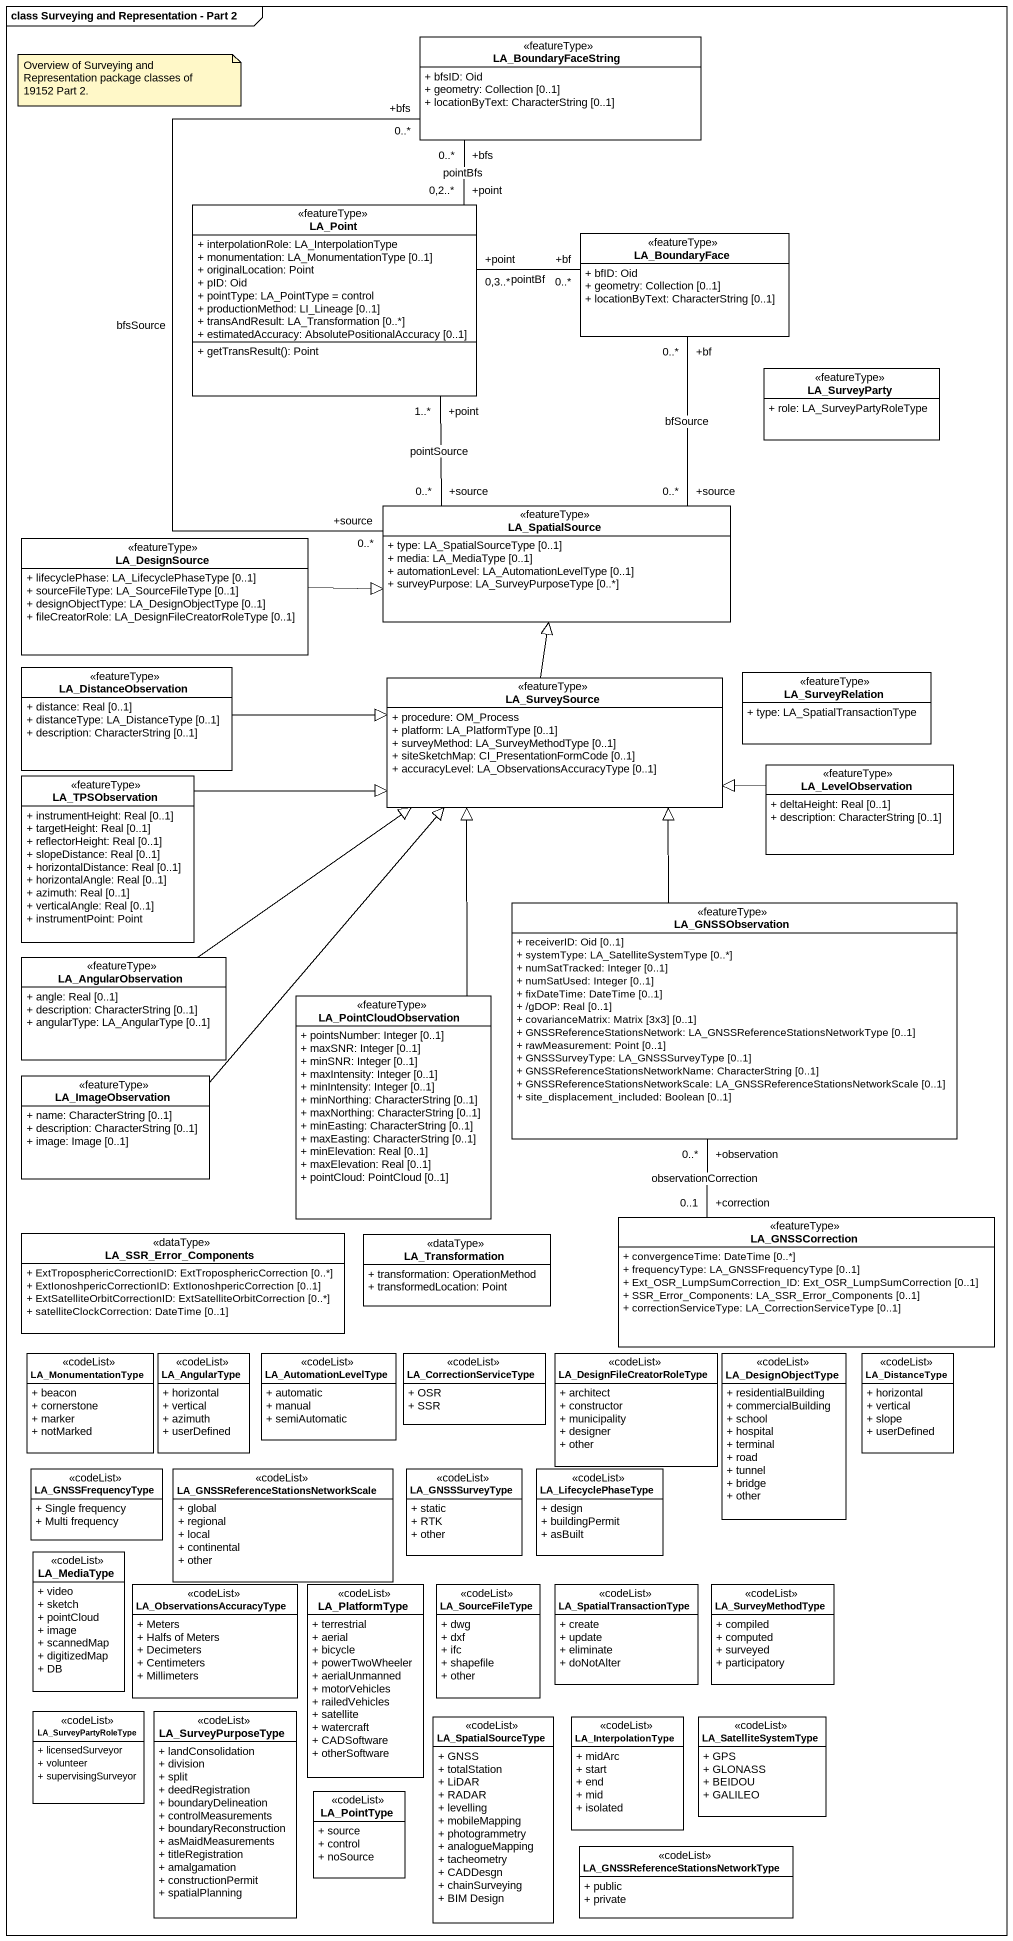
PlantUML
@startuml
mainframe class Surveying and Representation - Part 2
hide circle
hide empty members
skinparam classAttributeIconSize 0
class LA_BoundaryFaceString <<featureType>> #FFFFFF {
  + bfsID: Oid
  + geometry: Collection [0..1]
  + locationByText: CharacterString [0..1]
}
class LA_Point <<featureType>> #FFFFFF {
  + interpolationRole: LA_InterpolationType
  + monumentation: LA_MonumentationType [0..1]
  + originalLocation: Point
  + pID: Oid
  + pointType: LA_PointType = control
  + productionMethod: LI_Lineage [0..1]
  + transAndResult: LA_Transformation [0..*]
  + estimatedAccuracy: AbsolutePositionalAccuracy [0..1]
  + getTransResult(): Point
}
class LA_BoundaryFace <<featureType>> #FFFFFF {
  + bfID: Oid
  + geometry: Collection [0..1]
  + locationByText: CharacterString [0..1]
}
class LA_SurveyParty <<featureType>> #FFFFFF {
  + role: LA_SurveyPartyRoleType
}
class LA_SpatialSource <<featureType>> #FFFFFF {
  + type: LA_SpatialSourceType [0..1]
  + media: LA_MediaType [0..1]
  + automationLevel: LA_AutomationLevelType [0..1]
  + surveyPurpose: LA_SurveyPurposeType [0..*]
}
class LA_DesignSource <<featureType>> #FFFFFF {
  + lifecyclePhase: LA_LifecyclePhaseType [0..1]
  + sourceFileType: LA_SourceFileType [0..1]
  + designObjectType: LA_DesignObjectType [0..1]
  + fileCreatorRole: LA_DesignFileCreatorRoleType [0..1]
}
class LA_DistanceObservation <<featureType>> #FFFFFF {
  + distance: Real [0..1]
  + distanceType: LA_DistanceType [0..1]
  + description: CharacterString [0..1]
}
class LA_SurveySource <<featureType>> #FFFFFF {
  + procedure: OM_Process
  + platform: LA_PlatformType [0..1]
  + surveyMethod: LA_SurveyMethodType [0..1]
  + siteSketchMap: CI_PresentationFormCode [0..1]
  + accuracyLevel: LA_ObservationsAccuracyType [0..1]
}
class LA_SurveyRelation <<featureType>> #FFFFFF {
  + type: LA_SpatialTransactionType
}
class LA_TPSObservation <<featureType>> #FFFFFF {
  + instrumentHeight: Real [0..1]
  + targetHeight: Real [0..1]
  + reflectorHeight: Real [0..1]
  + slopeDistance: Real [0..1]
  + horizontalDistance: Real [0..1]
  + horizontalAngle: Real [0..1]
  + azimuth: Real [0..1]
  + verticalAngle: Real [0..1]
  + instrumentPoint: Point
}
class LA_LevelObservation <<featureType>> #FFFFFF {
  + deltaHeight: Real [0..1]
  + description: CharacterString [0..1]
}
class LA_GNSSObservation <<featureType>> #FFFFFF {
  + receiverID: Oid [0..1]
  + systemType: LA_SatelliteSystemType [0..*]
  + numSatTracked: Integer [0..1]
  + numSatUsed: Integer [0..1]
  + fixDateTime: DateTime [0..1]
  + /gDOP: Real [0..1]
  + covarianceMatrix: Matrix [3x3] [0..1]
  + GNSSReferenceStationsNetwork: LA_GNSSReferenceStationsNetworkType [0..1]
  + rawMeasurement: Point [0..1]
  + GNSSSurveyType: LA_GNSSSurveyType [0..1]
  + GNSSReferenceStationsNetworkName: CharacterString [0..1]
  + GNSSReferenceStationsNetworkScale: LA_GNSSReferenceStationsNetworkScale [0..1]
  + site_displacement_included: Boolean [0..1]
}
class LA_AngularObservation <<featureType>> #FFFFFF {
  + angle: Real [0..1]
  + description: CharacterString [0..1]
  + angularType: LA_AngularType [0..1]
}
class LA_PointCloudObservation <<featureType>> #FFFFFF {
  + pointsNumber: Integer [0..1]
  + maxSNR: Integer [0..1]
  + minSNR: Integer [0..1]
  + maxIntensity: Integer [0..1]
  + minIntensity: Integer [0..1]
  + minNorthing: CharacterString [0..1]
  + maxNorthing: CharacterString [0..1]
  + minEasting: CharacterString [0..1]
  + maxEasting: CharacterString [0..1]
  + minElevation: Real [0..1]
  + maxElevation: Real [0..1]
  + pointCloud: PointCloud [0..1]
}
class LA_ImageObservation <<featureType>> #FFFFFF {
  + name: CharacterString [0..1]
  + description: CharacterString [0..1]
  + image: Image [0..1]
}
class LA_SSR_Error_Components <<dataType>> #FFFFFF {
  + ExtTroposphericCorrectionID: ExtTroposphericCorrection [0..*]
  + ExtIonoshpericCorrectionID: ExtIonoshpericCorrection [0..1]
  + ExtSatelliteOrbitCorrectionID: ExtSatelliteOrbitCorrection [0..*]
  + satelliteClockCorrection: DateTime [0..1]
}
class LA_Transformation <<dataType>> #FFFFFF {
  + transformation: OperationMethod
  + transformedLocation: Point
}
class LA_GNSSCorrection <<featureType>> #FFFFFF {
  + convergenceTime: DateTime [0..*]
  + frequencyType: LA_GNSSFrequencyType [0..1]
  + Ext_OSR_LumpSumCorrection_ID: Ext_OSR_LumpSumCorrection [0..1]
  + SSR_Error_Components: LA_SSR_Error_Components [0..1]
  + correctionServiceType: LA_CorrectionServiceType [0..1]
}
class LA_MonumentationType <<codeList>> #FFFFFF {
  + beacon
  + cornerstone
  + marker
  + notMarked
}
class LA_AngularType <<codeList>> #FFFFFF {
  + horizontal
  + vertical
  + azimuth
  + userDefined
}
class LA_AutomationLevelType <<codeList>> #FFFFFF {
  + automatic
  + manual
  + semiAutomatic
}
class LA_CorrectionServiceType <<codeList>> #FFFFFF {
  + OSR
  + SSR
}
class LA_DesignFileCreatorRoleType <<codeList>> #FFFFFF {
  + architect
  + constructor
  + municipality
  + designer
  + other
}
class LA_DesignObjectType <<codeList>> #FFFFFF {
  + residentialBuilding
  + commercialBuilding
  + school
  + hospital
  + terminal
  + road
  + tunnel
  + bridge
  + other
}
class LA_DistanceType <<codeList>> #FFFFFF {
  + horizontal
  + vertical
  + slope
  + userDefined
}
class LA_GNSSFrequencyType <<codeList>> #FFFFFF {
  + Single frequency
  + Multi frequency
}
class "LA_GNSSReferenceStationsNetworkScale" as LA_GNSSReferenceStationsNetw <<codeList>> #FFFFFF {
  + global
  + regional
  + local
  + continental
  + other
}
class LA_GNSSSurveyType <<codeList>> #FFFFFF {
  + static
  + RTK
  + other
}
class LA_LifecyclePhaseType <<codeList>> #FFFFFF {
  + design
  + buildingPermit
  + asBuilt
}
class LA_MediaType <<codeList>> #FFFFFF {
  + video
  + sketch
  + pointCloud
  + image
  + scannedMap
  + digitizedMap
  + DB
}
class LA_ObservationsAccuracyType <<codeList>> #FFFFFF {
  + Meters
  + Halfs of Meters
  + Decimeters
  + Centimeters
  + Millimeters
}
class LA_PlatformType <<codeList>> #FFFFFF {
  + terrestrial
  + aerial
  + bicycle
  + powerTwoWheeler
  + aerialUnmanned
  + motorVehicles
  + railedVehicles
  + satellite
  + watercraft
  + CADSoftware
  + otherSoftware
}
class LA_SourceFileType <<codeList>> #FFFFFF {
  + dwg
  + dxf
  + ifc
  + shapefile
  + other
}
class LA_SpatialTransactionType <<codeList>> #FFFFFF {
  + create
  + update
  + eliminate
  + doNotAlter
}
class LA_SurveyMethodType <<codeList>> #FFFFFF {
  + compiled
  + computed
  + surveyed
  + participatory
}
class LA_SurveyPartyRoleType <<codeList>> #FFFFFF {
  + licensedSurveyor
  + volunteer
  + supervisingSurveyor
}
class LA_SurveyPurposeType <<codeList>> #FFFFFF {
  + landConsolidation
  + division
  + split
  + deedRegistration
  + boundaryDelineation
  + controlMeasurements
  + boundaryReconstruction
  + asMaidMeasurements
  + titleRegistration
  + amalgamation
  + constructionPermit
  + spatialPlanning
}
class LA_SpatialSourceType <<codeList>> #FFFFFF {
  + GNSS
  + totalStation
  + LiDAR
  + RADAR
  + levelling
  + mobileMapping
  + photogrammetry
  + analogueMapping
  + tacheometry
  + CADDesgn
  + chainSurveying
  + BIM Design
}
class LA_InterpolationType <<codeList>> #FFFFFF {
  + midArc
  + start
  + end
  + mid
  + isolated
}
class LA_SatelliteSystemType <<codeList>> #FFFFFF {
  + GPS
  + GLONASS
  + BEIDOU
  + GALILEO
}
class LA_PointType <<codeList>> #FFFFFF {
  + source
  + control
  + noSource
}
class "LA_GNSSReferenceStationsNetworkType" as LA_GNSSReferenceStationsNetw_2 <<codeList>> #FFFFFF {
  + public
  + private
}
LA_BoundaryFaceString "+bfs\n0..*" -- "+point\n0,2..*" LA_Point : pointBfs
LA_Point "+point\n1..*" -- "+source\n0..*" LA_SpatialSource : pointSource
LA_BoundaryFace "+bf\n0..*" -left- "+point\n0,3..*" LA_Point : pointBf
LA_SpatialSource "+source\n0..*" -up- "+bfs\n0..*" LA_BoundaryFaceString : bfsSource
LA_SpatialSource "+source\n0..*" -up- "+bf\n0..*" LA_BoundaryFace : bfSource
LA_DesignSource -right-|> LA_SpatialSource
LA_DistanceObservation -right-|> LA_SurveySource
LA_SurveySource -up-|> LA_SpatialSource
LA_TPSObservation -right-|> LA_SurveySource
LA_LevelObservation -left-|> LA_SurveySource
LA_GNSSObservation -up-|> LA_SurveySource
LA_AngularObservation -up-|> LA_SurveySource
LA_PointCloudObservation -up-|> LA_SurveySource
LA_ImageObservation -up-|> LA_SurveySource
LA_GNSSCorrection "+correction\n0..1" -up- "+observation\n0..*" LA_GNSSObservation : observationCorrection
note as N1
  Overview of Surveying and Representation package classes of 19152 Part 2.
end note
@enduml
